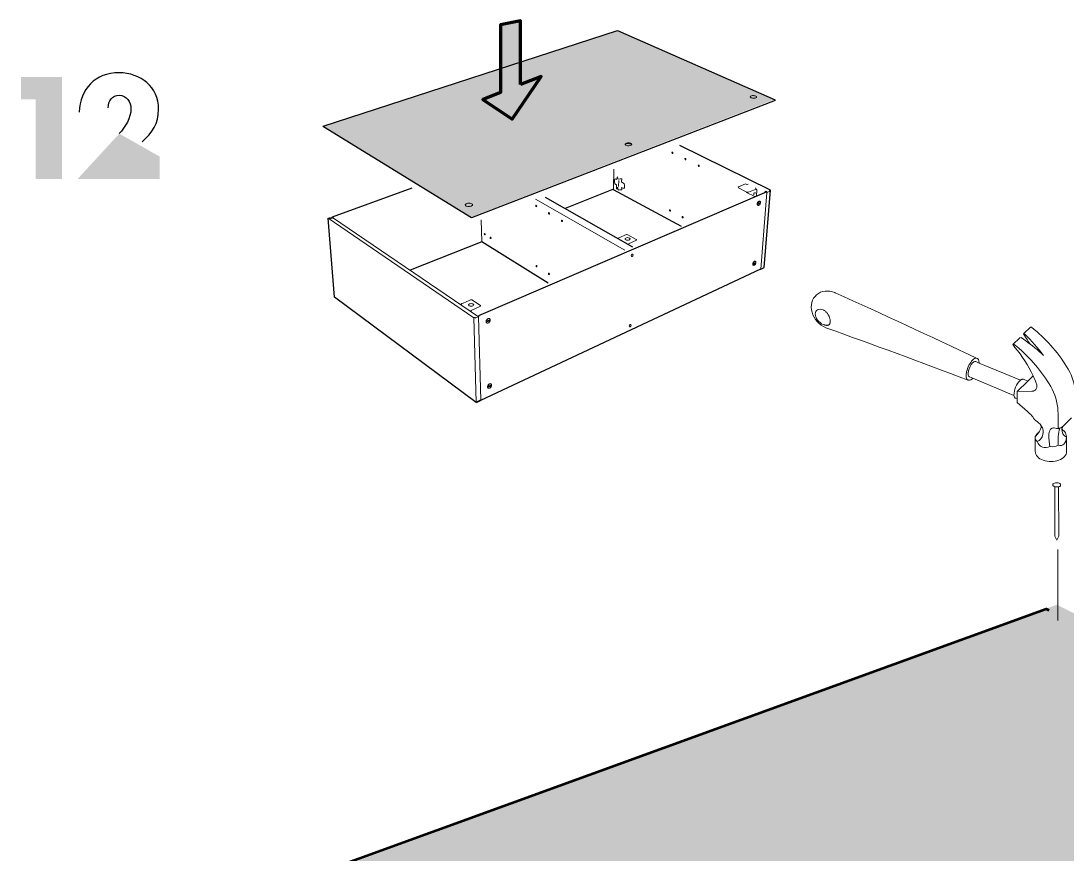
# Model space of a CAD drawing. Header units: metres. Extents: x -0.7 to 7.4, y 0 to 11.2.
# Drawn here: x 0.254 to 3.472, y 3.544 to 6.106 of the extents above; entities that cross this region are included whole.
import ezdxf

# ---------------------------------------------------------------- set-up
doc = ezdxf.new("R2010")
doc.units = ezdxf.units.M
doc.header["$MEASUREMENT"] = 0
doc.layers.add('PDF_Geometry', color=7, linetype='Continuous')
doc.layers.add('PDF_Solid Fills', color=7, linetype='Continuous', true_color=0xc6c8ca)

msp = doc.modelspace()

# ---------------------------------------------------------------- hatches: boundary and pattern name
at = {"layer": 'PDF_Geometry', "transparency": 33554559}
for points in [[(1.7904, 5.9102), (1.7904, 6.1061), (1.7297, 6.0938), (1.7297, 5.8863), (1.6753, 5.8648), (1.7655, 5.8044), (1.854, 5.9353)], [(0.2991, 5.8649), (0.2991, 5.6199), (0.3808, 5.6199), (0.3808, 5.934), (0.2541, 5.934), (0.2541, 5.8649)]]:
    msp.add_hatch(color=256, dxfattribs=at).paths.add_polyline_path(points)
h = msp.add_hatch(color=256, dxfattribs=at)
h.paths.add_polyline_path([(0.5779, 5.6891), (0.6266, 5.7345)], flags=0)
h.paths.add_polyline_path([(0.4337, 5.8257), (0.5237, 5.8257)], flags=0)
h.paths.add_polyline_path([(0.5225, 5.839, 0.043969), (0.5237, 5.8257)], flags=0)
h.paths.add_polyline_path([(0.5566, 5.7595), (0.4283, 5.6199), (0.6808, 5.6199), (0.6808, 5.6891)], flags=0)
at = {"layer": 'PDF_Geometry', "true_color": 0xc6c8ca, "transparency": 33554559}
for points in [[(3.4267, 4.3059), (3.4403, 4.3108), (5.1107, 3.489), (1.9001, 2.1151), (0.3424, 3.1764)], [(3.4267, 4.3003), (3.4403, 4.3053), (5.1107, 3.4834), (1.9001, 2.1096), (0.3424, 3.1708)]]:
    msp.add_hatch(color=9, dxfattribs=at).paths.add_polyline_path(points)

# ---------------------------------------------------------------- linework, layer by layer
at = {"layer": 'PDF_Geometry', "color": 7, "lineweight": 70, "true_color": 0xffffff}
msp.add_lwpolyline([(1.7904, 5.9102), (1.7904, 6.1061), (1.7297, 6.0938), (1.7297, 5.8863), (1.6753, 5.8648), (1.7655, 5.8044), (1.854, 5.9353)], close=True, dxfattribs=at)
at = {"layer": 'PDF_Geometry', "lineweight": 18}
for points in [[(1.7904, 5.9102), (1.7904, 6.1061), (1.7297, 6.0938), (1.7297, 5.8863), (1.6753, 5.8648), (1.7655, 5.8044), (1.854, 5.9353)], [(1.8785, 5.5165), (1.8787, 5.5163), (1.879, 5.5161), (1.8792, 5.5158), (1.8795, 5.5155), (1.8796, 5.5151), (1.8798, 5.5147), (1.8799, 5.5143), (1.88, 5.5139), (1.88, 5.5135), (1.88, 5.5132), (1.8799, 5.5128), (1.8798, 5.5126), (1.8796, 5.5123), (1.8795, 5.5122), (1.8792, 5.5121), (1.879, 5.5121), (1.8787, 5.5122), (1.8785, 5.5123), (1.8782, 5.5125), (1.8779, 5.5127), (1.8777, 5.513), (1.8775, 5.5134), (1.8773, 5.5137), (1.8771, 5.5141), (1.877, 5.5145), (1.8769, 5.5149), (1.8769, 5.5153), (1.8769, 5.5156), (1.877, 5.516), (1.8771, 5.5162), (1.8773, 5.5165), (1.8775, 5.5166), (1.8777, 5.5167), (1.8779, 5.5167), (1.8782, 5.5166)], [(2.2505, 5.5253), (2.2502, 5.5254), (2.25, 5.5255), (2.2497, 5.5255), (2.2495, 5.5254), (2.2493, 5.5253), (2.2491, 5.5251), (2.249, 5.5248), (2.2489, 5.5245), (2.2489, 5.5242), (2.2489, 5.5239), (2.249, 5.5235), (2.249, 5.5231), (2.2492, 5.5228), (2.2494, 5.5224), (2.2496, 5.5221), (2.2498, 5.5219), (2.2501, 5.5216), (2.2503, 5.5215), (2.2506, 5.5213), (2.2509, 5.5213), (2.2511, 5.5213), (2.2513, 5.5214), (2.2515, 5.5215), (2.2517, 5.5217), (2.2518, 5.522), (2.2519, 5.5223), (2.2519, 5.5226), (2.2519, 5.5229), (2.2519, 5.5233), (2.2518, 5.5237), (2.2516, 5.524), (2.2514, 5.5244), (2.2513, 5.5247), (2.251, 5.5249), (2.2508, 5.5252)], [(2.2898, 5.5043), (2.2895, 5.5044), (2.2892, 5.5045), (2.289, 5.5045), (2.2887, 5.5044), (2.2885, 5.5043), (2.2884, 5.5041), (2.2883, 5.5038), (2.2882, 5.5035), (2.2881, 5.5032), (2.2881, 5.5029), (2.2882, 5.5025), (2.2883, 5.5021), (2.2884, 5.5018), (2.2886, 5.5014), (2.2888, 5.5011), (2.2891, 5.5008), (2.2893, 5.5006), (2.2896, 5.5004), (2.2898, 5.5003), (2.2901, 5.5003), (2.2904, 5.5003), (2.2906, 5.5004), (2.2908, 5.5005), (2.291, 5.5007), (2.2911, 5.5009), (2.2912, 5.5012), (2.2912, 5.5016), (2.2912, 5.5019), (2.2911, 5.5023), (2.291, 5.5026), (2.2909, 5.503), (2.2907, 5.5033), (2.2905, 5.5037), (2.2903, 5.5039), (2.29, 5.5042)], [(1.6808, 5.452), (1.6811, 5.4518), (1.6813, 5.4516), (1.6815, 5.4513), (1.6817, 5.451), (1.6819, 5.4506), (1.682, 5.4502), (1.6821, 5.4499), (1.6822, 5.4495), (1.6823, 5.4491), (1.6822, 5.4488), (1.6822, 5.4485), (1.6821, 5.4483), (1.682, 5.4481), (1.6818, 5.4479), (1.6816, 5.4479), (1.6814, 5.4479), (1.6811, 5.4479), (1.6809, 5.448), (1.6806, 5.4482), (1.6804, 5.4484), (1.6802, 5.4487), (1.68, 5.4491), (1.6798, 5.4494), (1.6797, 5.4498), (1.6796, 5.4501), (1.6795, 5.4505), (1.6795, 5.4509), (1.6795, 5.4512), (1.6796, 5.4515), (1.6796, 5.4517), (1.6798, 5.4519), (1.6799, 5.4521), (1.6801, 5.4521), (1.6803, 5.4522), (1.6806, 5.4521)], [(1.6987, 5.4409), (1.6989, 5.4408), (1.6991, 5.4405), (1.6994, 5.4403), (1.6995, 5.4399), (1.6997, 5.4396), (1.6999, 5.4392), (1.7, 5.4388), (1.7001, 5.4385), (1.7001, 5.4381), (1.7001, 5.4378), (1.7, 5.4375), (1.6999, 5.4372), (1.6998, 5.437), (1.6996, 5.4369), (1.6994, 5.4368), (1.6992, 5.4368), (1.699, 5.4369), (1.6987, 5.437), (1.6985, 5.4372), (1.6982, 5.4374), (1.698, 5.4377), (1.6978, 5.438), (1.6976, 5.4383), (1.6975, 5.4387), (1.6974, 5.4391), (1.6973, 5.4395), (1.6973, 5.4398), (1.6973, 5.4402), (1.6974, 5.4405), (1.6975, 5.4407), (1.6976, 5.4409), (1.6978, 5.441), (1.6979, 5.4411), (1.6982, 5.4411), (1.6984, 5.441)], [(1.8784, 5.3301), (1.8787, 5.3299), (1.8789, 5.3297), (1.8791, 5.3293), (1.8794, 5.329), (1.8795, 5.3287), (1.8797, 5.3283), (1.8798, 5.3279), (1.8799, 5.3275), (1.8799, 5.3271), (1.8799, 5.3268), (1.8798, 5.3265), (1.8797, 5.3262), (1.8795, 5.326), (1.8794, 5.3259), (1.8791, 5.3258), (1.8789, 5.3258), (1.8787, 5.3259), (1.8784, 5.326), (1.8781, 5.3262), (1.8779, 5.3265), (1.8776, 5.3268), (1.8774, 5.3271), (1.8772, 5.3275), (1.8771, 5.3278), (1.877, 5.3283), (1.8769, 5.3286), (1.8769, 5.329), (1.8769, 5.3293), (1.877, 5.3296), (1.8771, 5.3299), (1.8772, 5.3301), (1.8774, 5.3302), (1.8776, 5.3303), (1.8779, 5.3303), (1.8781, 5.3302)], [(1.6954, 5.1911), (1.6954, 5.1911), (1.6954, 5.1911)]]:
    msp.add_lwpolyline(points, close=True, dxfattribs=at)
at = {"layer": 'PDF_Geometry', "lineweight": 25}
for points in [[(1.1843, 5.783), (2.0888, 6.0764), (2.574, 5.8633)], [(2.5738, 5.861), (1.6403, 5.501)], [(1.1844, 5.7807), (1.1842, 5.783)], [(1.6403, 5.501), (1.1844, 5.7807)], [(2.5295, 5.3432), (2.5302, 5.3428), (2.5406, 5.3476), (2.5594, 5.5858), (2.2812, 5.7228)], [(1.2128, 5.5013), (1.2126, 5.5039), (1.4575, 5.5928)], [(2.5485, 5.581), (1.6613, 5.1994), (1.6613, 5.1966)], [(2.0767, 5.5884), (1.9284, 5.5294)], [(2.0763, 5.5882), (2.285, 5.4754)], [(1.8666, 5.5646), (2.1355, 5.4113)], [(1.2182, 5.2562), (1.1989, 5.4997)], [(1.6718, 5.4273), (1.4511, 5.3394)], [(1.8755, 5.2998), (1.6718, 5.4273)], [(1.6683, 4.9404), (2.5299, 5.3434)], [(1.6548, 4.9333), (1.2182, 5.2562)]]:
    msp.add_lwpolyline(points, dxfattribs=at)
at = {"layer": 'PDF_Geometry', "lineweight": 18}
for points in [[(2.4976, 5.8719), (2.4978, 5.8716), (2.4981, 5.8713), (2.4985, 5.871), (2.4988, 5.8707), (2.4993, 5.8704), (2.4998, 5.8702), (2.5003, 5.8699, 0.246255), (2.5166, 5.8708)], [(2.0804, 5.617, 0.025838), (2.0822, 5.6205), (2.0867, 5.6185), (2.0874, 5.6235), (2.09, 5.6244), (2.0896, 5.6257), (2.0907, 5.627)], [(1.6215, 5.5388), (1.6217, 5.5385), (1.622, 5.538), (1.6224, 5.5377), (1.6229, 5.5373), (1.6234, 5.537, 0.310347), (1.6433, 5.5394)], [(3.1991, 5.0651), (3.1986, 5.0659), (3.198, 5.0666), (3.1975, 5.0671), (3.1969, 5.0676), (3.1962, 5.068), (3.1954, 5.0684, 0.004091), (2.7585, 5.2704), (2.7582, 5.2706), (2.7572, 5.2709), (2.7563, 5.2711)], [(3.1718, 5.0115), (3.1819, 5.0072, -0.293848), (3.1676, 5.0014, 0.005165), (2.7301, 5.1627), (2.7298, 5.1628), (2.7298, 5.1628)], [(3.3384, 5.1435), (3.3419, 5.1433, -0.041553), (3.3995, 5.077), (3.393, 5.0832), (3.3864, 5.0893), (3.3796, 5.0953), (3.3727, 5.1011), (3.3657, 5.1069), (3.3585, 5.1125), (3.3538, 5.1197), (3.3489, 5.1269), (3.3439, 5.1341), (3.3384, 5.1435), (3.3593, 5.164), (3.3631, 5.1641, -0.085155), (3.4704, 5.0435, -0.115453), (3.4969, 4.9701)], [(3.3265, 5.1318), (3.3056, 5.1112), (3.3116, 5.1024, -0.066815), (3.3678, 5.0152), (3.3703, 5.0095), (3.3728, 5.0039), (3.3751, 4.9982), (3.3772, 4.9925), (3.3781, 4.99), (3.3786, 4.9876), (3.379, 4.9852), (3.3791, 4.9829), (3.379, 4.9806), (3.3787, 4.9785), (3.3781, 4.9765), (3.3773, 4.9747), (3.3763, 4.9731), (3.3751, 4.9716), (3.3737, 4.9704), (3.3721, 4.9693), (3.3703, 4.9685), (3.3683, 4.9679), (3.3663, 4.9675), (3.3641, 4.9673), (3.3186, 4.9668)], [(3.4554, 4.8556), (3.4534, 4.8551), (3.4517, 4.8546), (3.45, 4.8541), (3.4482, 4.8535), (3.4463, 4.8529), (3.4443, 4.8521), (3.4448, 4.8612), (3.4451, 4.8703), (3.4451, 4.8796), (3.445, 4.8889), (3.4446, 4.8983), (3.444, 4.9078), (3.4432, 4.9174, 0.115304), (3.4168, 4.9907, 0.085273), (3.3094, 5.1114), (3.3056, 5.1112)], [(3.3283, 5.0015, 0.213344), (3.3088, 4.9545), (3.1819, 5.0072)], [(3.35, 4.9055), (3.3535, 4.9024), (3.3569, 4.899), (3.3601, 4.8957), (3.3633, 4.8922), (3.3663, 4.8885), (3.3691, 4.8849), (3.3718, 4.881), (3.3723, 4.8806), (3.3727, 4.8801), (3.3732, 4.8796), (3.3737, 4.8791), (3.3742, 4.8784), (3.3747, 4.8776, -0.09361), (3.3928, 4.8613, -0.460213), (3.3802, 4.8126)], [(3.4855, 4.8852), (3.4587, 4.8588), (3.4581, 4.8574), (3.4576, 4.8561), (3.4572, 4.8549), (3.4569, 4.8537), (3.4566, 4.8524), (3.4564, 4.851, 0.318267), (3.4701, 4.8263), (3.4702, 4.8266), (3.4702, 4.8269), (3.4703, 4.8272), (3.4703, 4.8275), (3.4703, 4.8278), (3.4703, 4.8281), (3.4706, 4.7822)], [(3.4498, 4.8541, 0.100682), (3.4451, 4.8015, -0.201538), (3.4191, 4.7978, -0.483624), (3.3802, 4.8126, -0.239128), (3.3741, 4.8271), (3.3741, 4.8273), (3.3741, 4.8275), (3.3741, 4.8278), (3.3741, 4.828), (3.3741, 4.8283), (3.3741, 4.8285), (3.3766, 4.8308), (3.3788, 4.833), (3.3807, 4.8351), (3.3825, 4.8372), (3.3842, 4.8395), (3.3861, 4.8421, 0.093725), (3.3741, 4.8285)], [(3.4564, 4.851), (3.4577, 4.8495), (3.459, 4.8481), (3.4603, 4.8468), (3.4616, 4.8456), (3.4632, 4.8444), (3.4649, 4.843, -0.12185), (3.4703, 4.8281)], [(3.4513, 4.6826, 0.112194), (3.4479, 4.6847, 0.155594), (3.433, 4.6849, 0.112471), (3.4296, 4.6829, 0.203986), (3.4287, 4.6815), (3.4287, 4.6777, 0.195546), (3.4293, 4.6763, 0.112194), (3.4327, 4.6742, 0.077202), (3.4402, 4.673, 0.078472), (3.4476, 4.674, 0.116109), (3.451, 4.676)]]:
    msp.add_lwpolyline(points, format="xyb", dxfattribs=at)
for points in [[(2.5738, 5.861), (2.574, 5.8633)], [(2.0782, 5.6504), (2.0767, 5.5884)], [(2.0885, 5.5942), (2.0883, 5.5886), (2.0863, 5.5899), (2.0865, 5.602), (2.0807, 5.6055)], [(2.0876, 5.6227), (2.0928, 5.6198), (2.0937, 5.6192), (2.0978, 5.6207), (2.0993, 5.6203), (2.1024, 5.6203), (2.1017, 5.6109), (2.1084, 5.6066)], [(2.0933, 5.6159), (2.0926, 5.5975)], [(2.1108, 5.6018), (2.1106, 5.5925)], [(2.4834, 5.6051), (2.4617, 5.596)], [(2.4906, 5.6046), (2.4876, 5.6031)], [(2.0987, 5.5866), (2.0956, 5.5868), (2.093, 5.5855), (2.0911, 5.5871), (2.0907, 5.5925)], [(2.1061, 5.5916), (2.1019, 5.5938), (2.1022, 5.5877)], [(2.4609, 5.5929), (2.4847, 5.5808)], [(2.4847, 5.5808), (2.488, 5.5795)], [(2.486, 5.5786), (2.5121, 5.5662)], [(2.514, 5.5925), (2.5143, 5.5895)], [(2.5179, 5.5866), (2.5169, 5.5677)], [(2.5302, 5.3428), (2.5486, 5.5782)], [(2.5457, 5.5823), (2.5424, 5.5809)], [(2.5485, 5.581), (2.5457, 5.5823)], [(2.5483, 5.5784), (2.5486, 5.5782)], [(2.5486, 5.5782), (2.5566, 5.5817)], [(2.5566, 5.5817), (2.5568, 5.5846)], [(2.5568, 5.5846), (2.5594, 5.5858)], [(2.1114, 5.4009), (1.8374, 5.5585)], [(2.5214, 5.5448), (2.5205, 5.544), (2.5195, 5.5433), (2.5196, 5.5432)], [(2.5196, 5.5432), (2.52, 5.5435), (2.5203, 5.5437), (2.5206, 5.544), (2.5209, 5.5442), (2.5212, 5.5444), (2.5215, 5.5447)], [(2.5214, 5.543), (2.5211, 5.543), (2.5208, 5.5431), (2.5205, 5.5431), (2.5202, 5.5432), (2.5199, 5.5432), (2.5196, 5.5432)], [(2.5206, 5.5391), (2.5202, 5.5393)], [(2.5214, 5.5448), (2.5215, 5.5447)], [(2.5215, 5.5447), (2.5215, 5.5444), (2.5215, 5.5441), (2.5215, 5.5438), (2.5215, 5.5436), (2.5214, 5.5433), (2.5214, 5.543)], [(2.5265, 5.5453), (2.5255, 5.5447), (2.5244, 5.5442), (2.5233, 5.5438), (2.5221, 5.5433), (2.5219, 5.5433), (2.5218, 5.5433), (2.5217, 5.5434), (2.5216, 5.5435), (2.5216, 5.5436), (2.5215, 5.5438)], [(2.5223, 5.5452), (2.5221, 5.5451), (2.5219, 5.5449), (2.5218, 5.5448), (2.5217, 5.5446), (2.5216, 5.5444), (2.5216, 5.5441), (2.5216, 5.544), (2.5215, 5.5438)], [(2.5217, 5.5437), (2.5217, 5.5437), (2.5217, 5.5437), (2.5216, 5.5437), (2.5216, 5.5438), (2.5216, 5.5439), (2.5216, 5.5439), (2.5216, 5.5439), (2.5215, 5.5438)], [(2.5216, 5.5439), (2.5216, 5.5439), (2.5216, 5.544), (2.5216, 5.544), (2.5216, 5.544), (2.5216, 5.544), (2.5216, 5.5441), (2.5216, 5.5441), (2.5216, 5.5441), (2.5216, 5.5441), (2.5217, 5.5442), (2.5217, 5.5442), (2.5217, 5.5442), (2.5216, 5.5442), (2.5216, 5.5441)], [(2.5216, 5.5439), (2.522, 5.5437)], [(2.5222, 5.545), (2.5221, 5.545), (2.5221, 5.5449), (2.522, 5.5449), (2.5219, 5.5449), (2.5219, 5.5448), (2.5218, 5.5447), (2.5218, 5.5446), (2.5218, 5.5446), (2.5218, 5.5446), (2.5218, 5.5445), (2.5217, 5.5444), (2.5217, 5.5444), (2.5217, 5.5443), (2.5217, 5.5442)], [(2.5217, 5.5437), (2.5218, 5.5437), (2.5218, 5.5437), (2.5218, 5.5437), (2.5219, 5.5437), (2.5219, 5.5437), (2.522, 5.5437)], [(2.5267, 5.5463), (2.5267, 5.5462), (2.5267, 5.546), (2.5266, 5.5459), (2.5265, 5.5458), (2.5265, 5.5457), (2.5263, 5.5456), (2.5253, 5.5451), (2.5242, 5.5446), (2.5231, 5.5441), (2.522, 5.5437)], [(2.522, 5.5437), (2.522, 5.5436), (2.5221, 5.5435), (2.5221, 5.5434), (2.5221, 5.5433)], [(2.5266, 5.5469), (2.5257, 5.5465), (2.5249, 5.5461), (2.524, 5.5457), (2.5231, 5.5454), (2.5222, 5.545)], [(2.5223, 5.5452), (2.5222, 5.545), (2.5222, 5.545)], [(2.5272, 5.5466), (2.5272, 5.5468), (2.5271, 5.547), (2.5271, 5.5471), (2.527, 5.5471), (2.5268, 5.5471), (2.5267, 5.5471), (2.5256, 5.5466), (2.5246, 5.5461), (2.5234, 5.5456), (2.5223, 5.5451)], [(2.5251, 5.5462), (2.5263, 5.5456)], [(2.526, 5.5467), (2.5268, 5.5463)], [(2.5263, 5.5468), (2.5268, 5.5466)], [(2.5263, 5.5456), (2.5264, 5.5456), (2.5265, 5.5454), (2.5265, 5.5454), (2.5265, 5.5453)], [(2.5265, 5.5453), (2.5267, 5.5454), (2.5268, 5.5455), (2.527, 5.5457), (2.527, 5.5459), (2.5271, 5.5461), (2.5272, 5.5463), (2.5272, 5.5465), (2.5272, 5.5466), (2.5271, 5.5466), (2.527, 5.5466), (2.5269, 5.5466), (2.5268, 5.5466)], [(2.5267, 5.5471), (2.5266, 5.547), (2.5266, 5.5469)], [(2.5266, 5.547), (2.5267, 5.5469), (2.5267, 5.5469), (2.5267, 5.5468), (2.5267, 5.5468), (2.5268, 5.5467), (2.5268, 5.5466), (2.5267, 5.5465), (2.5267, 5.5463)], [(2.5266, 5.547), (2.5266, 5.547), (2.5266, 5.5469)], [(2.5272, 5.5518), (2.5267, 5.552)], [(2.5268, 5.5467), (2.5268, 5.5467)], [(2.5272, 5.5463), (2.5271, 5.5463), (2.527, 5.5463), (2.5268, 5.5463), (2.5268, 5.5463)], [(1.2023, 5.5009), (1.1989, 5.4996)], [(1.199, 5.4996), (1.6476, 5.1936)], [(1.2053, 5.4988), (1.2023, 5.5009)], [(1.2125, 5.5014), (1.6617, 5.1964), (1.6512, 5.1919), (1.6511, 5.1952)], [(1.215, 5.4998), (1.2148, 5.5024)], [(1.6718, 5.4273), (1.6702, 5.4947)], [(2.0928, 5.4393), (2.1171, 5.4497)], [(2.1208, 5.4488), (2.1471, 5.4345), (2.1477, 5.4336), (2.1477, 5.4321), (2.1228, 5.421), (2.1227, 5.4188)], [(2.1227, 5.419), (2.1227, 5.4188), (2.1227, 5.4187)], [(2.5075, 5.36), (2.5065, 5.3592), (2.5056, 5.3585), (2.5057, 5.3584)], [(2.5057, 5.3584), (2.5061, 5.3587), (2.5064, 5.3589), (2.5067, 5.3592), (2.507, 5.3594), (2.5073, 5.3596), (2.5076, 5.3599)], [(2.5075, 5.3583), (2.5072, 5.3583), (2.5069, 5.3583), (2.5066, 5.3583), (2.5064, 5.3584), (2.5061, 5.3584), (2.5057, 5.3584)], [(2.5066, 5.3547), (2.5062, 5.3549)], [(2.5075, 5.36), (2.5076, 5.3599)], [(2.5076, 5.3599), (2.5076, 5.3596), (2.5076, 5.3593), (2.5076, 5.3591), (2.5075, 5.3588), (2.5075, 5.3586), (2.5075, 5.3583)], [(2.5125, 5.3607), (2.5115, 5.3601), (2.5105, 5.3596), (2.5093, 5.3591), (2.5082, 5.3586), (2.508, 5.3586), (2.5079, 5.3586), (2.5078, 5.3586), (2.5077, 5.3587), (2.5076, 5.3589), (2.5076, 5.3591)], [(2.5083, 5.3604), (2.5082, 5.3603), (2.508, 5.3601), (2.5079, 5.36), (2.5078, 5.3598), (2.5077, 5.3596), (2.5076, 5.3594), (2.5076, 5.3592), (2.5076, 5.3591)], [(2.5077, 5.3592), (2.5077, 5.3592), (2.5077, 5.3592), (2.5077, 5.3593), (2.5077, 5.3593), (2.5077, 5.3593), (2.5077, 5.3593), (2.5078, 5.3593), (2.5078, 5.3594), (2.5078, 5.3594), (2.5078, 5.3594), (2.5078, 5.3595), (2.5078, 5.3595), (2.5077, 5.3594), (2.5076, 5.3594)], [(2.5078, 5.359), (2.5077, 5.359), (2.5077, 5.359), (2.5077, 5.3591), (2.5077, 5.3591), (2.5077, 5.3592), (2.5077, 5.3591), (2.5076, 5.3591)], [(2.5082, 5.3602), (2.5082, 5.3602), (2.5081, 5.3602), (2.5081, 5.3601), (2.508, 5.3601), (2.508, 5.36), (2.5079, 5.3599), (2.5079, 5.3599), (2.5079, 5.3599), (2.5079, 5.3599), (2.5079, 5.3599), (2.5078, 5.3598), (2.5078, 5.3597), (2.5078, 5.3596), (2.5077, 5.3595), (2.5077, 5.3595)], [(2.5077, 5.3592), (2.508, 5.359)], [(2.5078, 5.359), (2.5078, 5.359), (2.5079, 5.3589), (2.5079, 5.3589), (2.5079, 5.3589), (2.508, 5.3589), (2.508, 5.359), (2.5081, 5.3589), (2.5082, 5.3588), (2.5082, 5.3587), (2.5082, 5.3586)], [(2.5127, 5.3617), (2.5127, 5.3616), (2.5127, 5.3614), (2.5126, 5.3613), (2.5125, 5.3612), (2.5125, 5.3611), (2.5123, 5.361), (2.5113, 5.3605), (2.5103, 5.3599), (2.5092, 5.3595), (2.508, 5.359)], [(2.5126, 5.3623), (2.5118, 5.3619), (2.5109, 5.3614), (2.51, 5.361), (2.5092, 5.3606), (2.5082, 5.3602)], [(2.5083, 5.3604), (2.5083, 5.3603), (2.5082, 5.3602)], [(2.5132, 5.362), (2.5132, 5.3622), (2.5131, 5.3623), (2.513, 5.3625), (2.5129, 5.3625), (2.5128, 5.3625), (2.5127, 5.3625), (2.5116, 5.3619), (2.5106, 5.3614), (2.5095, 5.3609), (2.5083, 5.3604)], [(2.5113, 5.3616), (2.5123, 5.361)], [(2.5121, 5.3621), (2.5127, 5.3617)], [(2.5123, 5.361), (2.5124, 5.361), (2.5125, 5.3609), (2.5125, 5.3608), (2.5125, 5.3607)], [(2.5124, 5.3622), (2.5127, 5.362)], [(2.5125, 5.3607), (2.5127, 5.3608), (2.5128, 5.3609), (2.5129, 5.3611), (2.513, 5.3613), (2.5131, 5.3615), (2.5132, 5.3617), (2.5132, 5.3619), (2.5132, 5.362)], [(2.5127, 5.3625), (2.5126, 5.3623), (2.5126, 5.3623)], [(2.5126, 5.3623), (2.5127, 5.3623), (2.5127, 5.3623), (2.5127, 5.3622), (2.5128, 5.3621), (2.5128, 5.3621), (2.5128, 5.362), (2.5128, 5.3619), (2.5127, 5.3617)], [(2.5126, 5.3623), (2.5126, 5.3623), (2.5126, 5.3623)], [(2.5132, 5.3617), (2.513, 5.3617), (2.5129, 5.3617), (2.5128, 5.3617), (2.5127, 5.3617)], [(2.5128, 5.3621), (2.5128, 5.3621)], [(2.5128, 5.3621), (2.5128, 5.3621)], [(2.5132, 5.362), (2.5131, 5.362), (2.513, 5.362), (2.5129, 5.362), (2.5128, 5.362)], [(2.5133, 5.3669), (2.5129, 5.3672)], [(1.6375, 5.2485), (1.641, 5.2485), (1.6677, 5.2307), (1.6679, 5.2286), (1.639, 5.2158), (1.639, 5.2125)], [(1.608, 5.2331), (1.6084, 5.2344)], [(2.722, 5.1727), (2.7237, 5.1721), (2.7254, 5.1715), (2.727, 5.171), (2.7286, 5.1706), (2.7301, 5.1703), (2.7316, 5.1701), (2.733, 5.17), (2.7343, 5.17), (2.7354, 5.1701), (2.7365, 5.1703), (2.7375, 5.1707), (2.7384, 5.1711), (2.7393, 5.1716), (2.74, 5.1722), (2.7407, 5.1729), (2.7414, 5.1737), (2.7419, 5.1746), (2.7423, 5.1755), (2.7427, 5.1765), (2.743, 5.1775), (2.7432, 5.1787), (2.7434, 5.1799), (2.7435, 5.1811), (2.7435, 5.1825), (2.7434, 5.1839), (2.7433, 5.1853), (2.7431, 5.1867), (2.7429, 5.1882), (2.7425, 5.1898), (2.7422, 5.1913), (2.7417, 5.1929), (2.7412, 5.1944), (2.7405, 5.1961), (2.7399, 5.1978), (2.7391, 5.1995), (2.7382, 5.2012), (2.7373, 5.2028), (2.7363, 5.2044), (2.7353, 5.206), (2.7342, 5.2075), (2.7329, 5.2091), (2.7315, 5.2106), (2.73, 5.2121), (2.7285, 5.2134), (2.7269, 5.2146), (2.7252, 5.2157), (2.7235, 5.2166), (2.7218, 5.2174)], [(1.6511, 5.1952), (1.6476, 5.1937)], [(1.6476, 5.1937), (1.6548, 4.9333)], [(1.6617, 5.1964), (1.6683, 4.9396)], [(1.6864, 5.1776), (1.6868, 5.1773), (1.6864, 5.1776), (1.686, 5.178), (1.6857, 5.1785), (1.6854, 5.1789), (1.6853, 5.1795), (1.6851, 5.18), (1.685, 5.1806), (1.6849, 5.1812)], [(1.6882, 5.182), (1.6882, 5.1818), (1.6883, 5.1816), (1.6884, 5.1815), (1.6886, 5.1814), (1.6888, 5.1814), (1.689, 5.1815), (1.6905, 5.182), (1.6919, 5.1827), (1.6933, 5.1833), (1.6947, 5.1839)], [(1.689, 5.1835), (1.6887, 5.1833), (1.6885, 5.1832), (1.6884, 5.183), (1.6883, 5.1828), (1.6882, 5.1826), (1.6882, 5.1823), (1.6882, 5.1822), (1.6882, 5.182)], [(1.6882, 5.1823), (1.6883, 5.1824), (1.6883, 5.1825)], [(1.6882, 5.182), (1.6883, 5.182), (1.6883, 5.1821)], [(1.6883, 5.1825), (1.6883, 5.1826), (1.6883, 5.1827), (1.6884, 5.1827), (1.6884, 5.1828), (1.6885, 5.1829), (1.6885, 5.183), (1.6885, 5.183), (1.6885, 5.183), (1.6885, 5.183), (1.6886, 5.1831), (1.6886, 5.1832), (1.6887, 5.1832), (1.6888, 5.1833), (1.6889, 5.1833), (1.689, 5.1834), (1.689, 5.1835)], [(1.6883, 5.1825), (1.6883, 5.1825), (1.6883, 5.1824), (1.6883, 5.1824), (1.6883, 5.1824), (1.6883, 5.1823), (1.6883, 5.1823), (1.6883, 5.1823), (1.6883, 5.1823), (1.6883, 5.1822), (1.6883, 5.1822), (1.6883, 5.1822), (1.6883, 5.1822), (1.6883, 5.1821), (1.6883, 5.1821)], [(1.6883, 5.1822), (1.6888, 5.1819)], [(1.6883, 5.1821), (1.6883, 5.1821), (1.6883, 5.182), (1.6884, 5.182), (1.6884, 5.1819), (1.6884, 5.1819), (1.6884, 5.1819)], [(1.6884, 5.1819), (1.6885, 5.1819), (1.6885, 5.1819), (1.6886, 5.1818), (1.6887, 5.1818), (1.6887, 5.1819), (1.6888, 5.1819)], [(1.6949, 5.1851), (1.6949, 5.185), (1.6949, 5.1848), (1.6948, 5.1847), (1.6947, 5.1845), (1.6946, 5.1844), (1.6945, 5.1844), (1.6931, 5.1837), (1.6917, 5.183), (1.6903, 5.1825), (1.6888, 5.1819)], [(1.689, 5.1815), (1.689, 5.1816), (1.689, 5.1817), (1.6889, 5.1818), (1.6888, 5.1819)], [(1.6889, 5.1833), (1.6901, 5.1838), (1.6912, 5.1842), (1.6924, 5.1847), (1.6935, 5.1852), (1.6946, 5.1858), (1.6947, 5.1858), (1.6947, 5.1859)], [(1.689, 5.1835), (1.6904, 5.1841), (1.6919, 5.1846), (1.6933, 5.1853), (1.6947, 5.1859), (1.6949, 5.186), (1.695, 5.186), (1.6952, 5.186), (1.6953, 5.1859), (1.6954, 5.1857), (1.6954, 5.1855)], [(1.6933, 5.1852), (1.6945, 5.1843)], [(1.6942, 5.1856), (1.695, 5.1851)], [(1.6945, 5.1858), (1.6949, 5.1855)], [(1.6947, 5.1839), (1.6947, 5.184), (1.6946, 5.1842), (1.6946, 5.1843), (1.6945, 5.1843)], [(1.6948, 5.1858), (1.6948, 5.1858), (1.6947, 5.1858), (1.6947, 5.1858), (1.6947, 5.1858), (1.6946, 5.1858), (1.6946, 5.1858)], [(1.6947, 5.1839), (1.6949, 5.1841), (1.6951, 5.1842), (1.6952, 5.1844), (1.6953, 5.1847), (1.6954, 5.1849), (1.6954, 5.1851), (1.6954, 5.1853), (1.6954, 5.1855)], [(1.6948, 5.1858), (1.6948, 5.1858), (1.6949, 5.1857), (1.6949, 5.1857), (1.6949, 5.1856), (1.6949, 5.1856), (1.6949, 5.1855), (1.6949, 5.1853), (1.6949, 5.1851)], [(1.6949, 5.1855), (1.695, 5.1855), (1.6952, 5.1854), (1.6953, 5.1854), (1.6954, 5.1855)], [(1.6949, 5.1851), (1.6951, 5.1851), (1.6952, 5.1851), (1.6953, 5.1851), (1.6954, 5.1851)], [(1.6959, 5.1908), (1.6954, 5.1911)], [(1.6976, 5.1865), (1.6966, 5.1864), (1.6956, 5.1863), (1.6957, 5.1863)], [(1.6956, 5.1863), (1.6957, 5.1854), (1.6957, 5.1845), (1.6958, 5.1844)], [(1.6957, 5.1863), (1.6961, 5.1863), (1.6964, 5.1863), (1.6968, 5.1863), (1.6971, 5.1863), (1.6974, 5.1864), (1.6977, 5.1864)], [(1.6958, 5.1844), (1.6958, 5.1847), (1.6958, 5.1851), (1.6958, 5.1853), (1.6958, 5.1856), (1.6958, 5.1859), (1.6957, 5.1863)], [(1.6977, 5.1864), (1.6974, 5.1861), (1.6971, 5.1857), (1.6968, 5.1854), (1.6965, 5.1851), (1.6961, 5.1848), (1.6958, 5.1844)], [(1.6976, 5.1865), (1.6977, 5.1864)], [(1.6862, 5.1777), (1.6863, 5.1776), (1.6864, 5.1776)], [(1.6864, 5.1776), (1.6862, 5.1777)], [(3.3265, 5.1317), (3.3306, 5.1322)], [(3.3306, 5.1322), (3.3377, 5.1275), (3.3448, 5.1226), (3.3517, 5.1176), (3.3585, 5.1125)], [(3.1913, 5.0584), (3.1903, 5.0587), (3.1891, 5.0588), (3.188, 5.0586), (3.1867, 5.0582), (3.1854, 5.0575), (3.1841, 5.0567), (3.1828, 5.0557), (3.1814, 5.0544)], [(3.1991, 5.0651), (3.1998, 5.0636), (3.2004, 5.0621), (3.2008, 5.0605), (3.2011, 5.0588), (3.2013, 5.0567), (3.2014, 5.0554), (3.2014, 5.0542), (3.1913, 5.0584)], [(3.338, 5.0041), (3.3368, 5.0045), (3.3355, 5.0046), (3.3342, 5.0044), (3.3328, 5.004), (3.3313, 5.0034), (3.3298, 5.0025), (3.3283, 5.0015), (3.2014, 5.0542)], [(1.7004, 4.9901), (1.6999, 4.9904)], [(3.338, 5.0041), (3.351, 4.9987), (3.3186, 4.9668), (3.3188, 4.9437)], [(3.351, 4.9987), (3.3678, 5.0152)], [(1.6907, 4.9775), (1.6912, 4.9772), (1.6908, 4.9776), (1.6904, 4.9779), (1.6901, 4.9784), (1.6899, 4.9789), (1.6897, 4.9795), (1.6896, 4.9801), (1.6895, 4.9807)], [(1.6907, 4.9776), (1.6907, 4.9776), (1.6907, 4.9775)], [(1.6907, 4.9775), (1.6907, 4.9775)], [(1.6927, 4.9815), (1.6927, 4.9813), (1.6928, 4.9812), (1.6929, 4.9811), (1.6931, 4.981), (1.6933, 4.981), (1.6935, 4.9811), (1.6949, 4.9816), (1.6964, 4.9823), (1.6977, 4.9829), (1.6991, 4.9836), (1.6991, 4.9837), (1.699, 4.9838), (1.6989, 4.9839), (1.6989, 4.984)], [(1.6935, 4.983), (1.6933, 4.9828), (1.6931, 4.9827), (1.6929, 4.9825), (1.6928, 4.9823), (1.6927, 4.9821), (1.6927, 4.9818), (1.6927, 4.9817), (1.6927, 4.9815)], [(1.6927, 4.9818), (1.6928, 4.9819), (1.6929, 4.982)], [(1.6927, 4.9815), (1.6928, 4.9816), (1.6928, 4.9817)], [(1.6928, 4.982), (1.6928, 4.9821), (1.6929, 4.9822), (1.6929, 4.9823), (1.6929, 4.9824), (1.693, 4.9824), (1.693, 4.9825), (1.693, 4.9825), (1.6931, 4.9825), (1.6931, 4.9826), (1.6932, 4.9827), (1.6932, 4.9827), (1.6933, 4.9828), (1.6934, 4.9828), (1.6935, 4.9829), (1.6935, 4.983)], [(1.6928, 4.982), (1.6928, 4.982), (1.6928, 4.9819), (1.6928, 4.9819), (1.6928, 4.9819), (1.6928, 4.9819), (1.6928, 4.9818), (1.6928, 4.9818), (1.6928, 4.9818), (1.6928, 4.9818), (1.6928, 4.9817), (1.6928, 4.9817), (1.6928, 4.9817)], [(1.6928, 4.9818), (1.6933, 4.9815)], [(1.6928, 4.9817), (1.6928, 4.9816), (1.6929, 4.9816), (1.6929, 4.9816), (1.6929, 4.9815), (1.6929, 4.9815), (1.6929, 4.9815)], [(1.6929, 4.9815), (1.693, 4.9815), (1.693, 4.9814), (1.6931, 4.9814), (1.6932, 4.9814), (1.6932, 4.9814), (1.6933, 4.9815)], [(1.6993, 4.9848), (1.6993, 4.9847), (1.6992, 4.9845), (1.6992, 4.9844), (1.6991, 4.9843), (1.699, 4.9841), (1.6989, 4.984), (1.6975, 4.9833), (1.6962, 4.9827), (1.6948, 4.982), (1.6933, 4.9815)], [(1.6935, 4.9811), (1.6935, 4.9812), (1.6935, 4.9813), (1.6934, 4.9814), (1.6933, 4.9815)], [(1.6934, 4.9828), (1.6946, 4.9833), (1.6957, 4.9838), (1.6968, 4.9843), (1.6979, 4.9848), (1.699, 4.9854), (1.699, 4.9854), (1.699, 4.9855)], [(1.6935, 4.983), (1.6949, 4.9836), (1.6963, 4.9842), (1.6977, 4.9849), (1.699, 4.9855), (1.6992, 4.9856), (1.6994, 4.9856), (1.6995, 4.9856), (1.6997, 4.9855), (1.6997, 4.9853), (1.6998, 4.9851)], [(1.6978, 4.9848), (1.6989, 4.984)], [(1.6987, 4.9852), (1.6993, 4.9848)], [(1.699, 4.9854), (1.6993, 4.9851)], [(1.6992, 4.9854), (1.6991, 4.9854), (1.6991, 4.9854), (1.6991, 4.9854), (1.6991, 4.9854), (1.699, 4.9854), (1.699, 4.9854)], [(1.6991, 4.9836), (1.6993, 4.9838), (1.6994, 4.9839), (1.6996, 4.9841), (1.6997, 4.9843), (1.6997, 4.9846), (1.6998, 4.9848), (1.6998, 4.985), (1.6998, 4.9851)], [(1.6992, 4.9854), (1.6992, 4.9854), (1.6992, 4.9854), (1.6993, 4.9853), (1.6993, 4.9853), (1.6993, 4.9852), (1.6993, 4.9851), (1.6993, 4.985), (1.6993, 4.9848)], [(1.6993, 4.9852), (1.6993, 4.9852)], [(1.6993, 4.9851), (1.6994, 4.9851), (1.6995, 4.9851), (1.6996, 4.9851), (1.6998, 4.9851)], [(1.6993, 4.9848), (1.6994, 4.9848), (1.6996, 4.9848), (1.6996, 4.9848), (1.6998, 4.9848)], [(1.7019, 4.9862), (1.7009, 4.9861), (1.7, 4.986), (1.7001, 4.9859)], [(1.7, 4.986), (1.7, 4.9851), (1.7, 4.9842), (1.7001, 4.9841)], [(1.7001, 4.9859), (1.7004, 4.9859), (1.7007, 4.986), (1.7011, 4.986), (1.7013, 4.986), (1.7017, 4.9861), (1.702, 4.9861)], [(1.702, 4.9861), (1.7017, 4.9857), (1.7013, 4.9854), (1.7011, 4.9851), (1.7008, 4.9848), (1.7005, 4.9845), (1.7001, 4.9841)], [(1.7001, 4.9842), (1.7001, 4.9844), (1.7001, 4.9847), (1.7001, 4.985), (1.7001, 4.9853), (1.7001, 4.9855), (1.7001, 4.9859)], [(1.7019, 4.9862), (1.702, 4.9861)], [(3.3137, 4.9458), (3.3127, 4.9464), (3.3117, 4.9472), (3.3109, 4.9482), (3.3101, 4.9495), (3.3096, 4.951), (3.3091, 4.9527), (3.3088, 4.9545)], [(3.3188, 4.9325), (3.3188, 4.9437), (3.3137, 4.9458)], [(3.3188, 4.9325), (3.35, 4.9055)], [(3.3748, 4.8776), (3.3748, 4.8776)], [(3.3741, 4.8271), (3.3744, 4.7816)], [(3.3769, 4.8311), (3.3775, 4.8317)], [(3.4295, 4.8545), (3.43, 4.8545)], [(3.4396, 4.8529), (3.442, 4.8525), (3.4443, 4.8521)], [(3.4474, 4.8482), (3.4474, 4.8482)], [(3.4554, 4.8556), (3.4587, 4.8588)], [(3.4449, 4.8093), (3.4449, 4.8093)], [(3.4344, 4.6737), (3.4349, 4.5217)], [(3.4459, 4.6736), (3.4464, 4.5216)], [(3.4516, 4.6806), (3.4516, 4.6775)], [(3.4407, 4.509), (3.4349, 4.5217)], [(3.4464, 4.5216), (3.4407, 4.509)], [(3.4433, 4.4807), (3.4433, 4.2623)]]:
    msp.add_lwpolyline(points, dxfattribs=at)
msp.add_lwpolyline([(2.1152, 5.7237), (2.1146, 5.724), (2.1142, 5.7243), (2.1137, 5.7246), (2.1133, 5.7249), (2.113, 5.7253), (2.1128, 5.7257, -0.277659), (2.1306, 5.7272), (2.1311, 5.7269), (2.1316, 5.7266), (2.1321, 5.7262), (2.1324, 5.7259), (2.1327, 5.7256), (2.133, 5.7252, -0.275797)], format="xyb", close=True, dxfattribs=at)
at = {"layer": 'PDF_Geometry', "lineweight": 35}
for points in [[(1.2125, 5.5015), (1.2053, 5.4988)], [(1.6683, 4.9396), (1.6548, 4.9333)]]:
    msp.add_lwpolyline(points, dxfattribs=at)
at = {"layer": 'PDF_Geometry', "lineweight": 53}
msp.add_lwpolyline([(0.3565, 3.1809), (0.3559, 3.1901), (3.4073, 4.2982), (3.4155, 4.294)], dxfattribs=at)
at = {"layer": 'PDF_Geometry', "lineweight": 18}
for centre, radius, start, end in [((1.5889, 7.7482), 2.3495, 292.609, 293.1664), ((3.1928, 5.0546), 0.0141, 79.2201, 144.3438), ((3.3555, 4.8635), 0.0373, 324.9141, 356.5575)]:
    msp.add_arc(centre, radius, start, end, dxfattribs=at)
for centre, major_axis, ratio, start_param, end_param in [((2.5072, 5.8725), (-0.00987, 0.00056), 0.408008, 2.853137, 6.562322), ((2.1229, 5.7266), (-0.0104, 0.0002), 0.447647, 2.891531, 6.526128), ((2.2582, 5.7008), (-0.00081, 0.00211), 0.631097, 5.681813, 11.964998), ((2.2983, 5.6808), (-0.00085, 0.00213), 0.627172, 5.644584, 11.927769), ((2.3391, 5.6605), (-0.00085, 0.00213), 0.640044, 5.6706, 11.953785), ((1.6323, 5.5404), (0.0112, 0.0003), 0.473791, 6.05481, 9.668577), ((1.8392, 5.5371), (-0.00087, 0.00224), 0.551938, 5.675447, 11.958632), ((2.5239, 5.5455), (0.0033, 0.00635), 0.58441, 0.002951, 3.154569), ((2.5239, 5.5455), (0.00333, 0.00638), 0.589321, 5.828766, 9.897572), ((2.5241, 5.5453), (0.00319, 0.00614), 0.587776, 5.345912, 11.629097), ((2.5239, 5.5454), (0.00331, 0.00634), 0.597311, 3.135628, 6.309795), ((1.9184, 5.4913), (-0.00093, 0.00228), 0.55992, 5.646131, 11.929316), ((2.1344, 5.3851), (0.00203, 0.00354), 0.628724, 3.842802, 10.125987), ((1.84, 5.3518), (-0.00091, 0.00216), 0.545723, 5.629429, 11.912614), ((2.5099, 5.3608), (0.00337, 0.00611), 0.574026, 0.000593, 3.155098), ((2.5099, 5.3608), (0.00339, 0.00616), 0.57843, 5.837659, 9.876442), ((2.5101, 5.3607), (0.00325, 0.00591), 0.579129, 5.394496, 11.677681), ((2.5099, 5.3608), (0.00337, 0.00611), 0.600412, 3.152757, 6.285527), ((2.7439, 5.2167), (-0.0444, 0.0454), 0.843957, 5.178749, 8.322981), ((2.7219, 5.195), (-0.0204, 0.0208), 0.640269, 5.295832, 8.432745), ((1.6913, 5.184), (0.00459, 0.00677), 0.669256, 5.698334, 10.012923), ((1.6915, 5.1837), (0.00442, 0.00704), 0.69018, 0.001966, 2.308777), ((1.6915, 5.1839), (0.0044, 0.00649), 0.67024, 2.382032423498146, 8.665217730677732), ((1.6913, 5.184), (0.00453, 0.00673), 0.68607, 3.136961, 6.278888), ((2.1278, 5.1693), (0.00209, 0.0034), 0.610315, 3.895206, 10.178391), ((3.1813, 5.0349), (0.0138, 0.0334), 0.419702, 0.774993, 3.144047), ((3.1816, 5.035), (0.0099, 0.0235), 0.423329, 0.795385, 3.143137), ((1.6958, 4.9836), (0.00464, 0.00651), 0.651258, 5.721523, 9.977089), ((1.6959, 4.9835), (0.00455, 0.00659), 0.669437, 0.007161, 2.391382), ((1.696, 4.9835), (0.00447, 0.00624), 0.652019, 2.4245, 8.707685), ((1.6958, 4.9836), (0.00463, 0.00643), 0.659308, 3.129883, 6.298718), ((3.674, 4.4076), (-0.2496, 0.4455), 0.149916, 6.10983, 6.709108), ((3.4445, 4.8382), (-0.0114, 0.0372), 0.618753, 2.702921, 4.203353), ((3.4225, 4.7819), (0.0481, 0.0002), 0.6393, 3.141043, 6.286971)]:
    msp.add_ellipse(centre, major_axis=major_axis, ratio=ratio, start_param=start_param, end_param=end_param, dxfattribs=at)
at = {"layer": 'PDF_Geometry', "lineweight": 25}
for points in [[(0.5562, 5.9466), (0.4821, 5.9466), (0.4362, 5.8978), (0.4337, 5.8257)], [(0.6775, 5.8349), (0.6775, 5.9032), (0.6221, 5.9466), (0.5562, 5.9466)], [(0.5225, 5.839), (0.5225, 5.8603), (0.5346, 5.8774), (0.5566, 5.8774)], [(0.5566, 5.8774), (0.5783, 5.8774), (0.5925, 5.8566), (0.5925, 5.8365)], [(0.5925, 5.8365), (0.5925, 5.8078), (0.575, 5.7795), (0.5566, 5.7595)], [(0.6266, 5.7345), (0.6587, 5.7636), (0.6775, 5.7899), (0.6775, 5.8349)]]:
    msp.add_open_spline(points, degree=3, dxfattribs=at)
at = {"layer": 'PDF_Geometry', "lineweight": 18}
for points in [[(2.0807, 5.6055), (2.0807, 5.6055), (2.0794, 5.6151), (2.0804, 5.617)], [(2.1084, 5.6066), (2.1084, 5.6066), (2.1108, 5.6049), (2.1108, 5.6018)], [(2.4876, 5.6031), (2.4876, 5.6031), (2.4865, 5.6027), (2.4834, 5.6051)], [(2.0907, 5.5925), (2.0907, 5.5925), (2.0909, 5.5968), (2.0885, 5.5942)], [(2.1022, 5.5877), (2.1022, 5.5877), (2.1017, 5.5864), (2.0987, 5.5866)], [(2.1106, 5.5925), (2.1106, 5.5925), (2.1095, 5.5899), (2.1061, 5.5916)], [(2.4617, 5.596), (2.4617, 5.596), (2.4596, 5.5934), (2.4609, 5.5929)], [(2.4847, 5.5808), (2.4847, 5.5808), (2.4854, 5.5797), (2.486, 5.5786)], [(2.488, 5.5795), (2.488, 5.5795), (2.4904, 5.5786), (2.4921, 5.5793)], [(2.509, 5.5714), (2.509, 5.5714), (2.5069, 5.5766), (2.5104, 5.5777)], [(2.5104, 5.5777), (2.5138, 5.5788), (2.5134, 5.5764), (2.5134, 5.5764)], [(2.5143, 5.5895), (2.5143, 5.5895), (2.5162, 5.5877), (2.5171, 5.5877)], [(2.5171, 5.5877), (2.5179, 5.5877), (2.5179, 5.5866), (2.5179, 5.5866)], [(2.0911, 5.4369), (2.0911, 5.4369), (2.0911, 5.4384), (2.0928, 5.4393)], [(2.1126, 5.4359), (2.1126, 5.438), (2.116, 5.4397), (2.1203, 5.4397)], [(2.1171, 5.4497), (2.1171, 5.4497), (2.1191, 5.4497), (2.1208, 5.4488)], [(2.1203, 5.4397), (2.1245, 5.4397), (2.128, 5.438), (2.128, 5.4359)], [(2.1203, 5.4321), (2.116, 5.4321), (2.1126, 5.4338), (2.1126, 5.4359)], [(2.128, 5.4359), (2.128, 5.4338), (2.1245, 5.4321), (2.1203, 5.4321)], [(1.61, 5.2368), (1.611, 5.237), (1.6375, 5.2485), (1.6375, 5.2485)], [(1.6084, 5.2344), (1.6084, 5.2344), (1.6089, 5.2366), (1.61, 5.2368)], [(1.6308, 5.2329), (1.6308, 5.2352), (1.6344, 5.237), (1.6388, 5.237)], [(1.6388, 5.2288), (1.6344, 5.2288), (1.6308, 5.2306), (1.6308, 5.2329)], [(1.6388, 5.237), (1.6433, 5.237), (1.6469, 5.2352), (1.6469, 5.2329)], [(1.6469, 5.2329), (1.6469, 5.2306), (1.6433, 5.2288), (1.6388, 5.2288)], [(3.451, 4.676), (3.4514, 4.6764), (3.4516, 4.6769), (3.4516, 4.6775)], [(3.4519, 4.6812), (3.4519, 4.6817), (3.4517, 4.6822), (3.4513, 4.6826)]]:
    msp.add_open_spline(points, degree=3, dxfattribs=at)
at = {"layer": 'PDF_Solid Fills', "lineweight": 35, "transparency": 33554559}
msp.add_solid([(2.571, 5.8642), (1.6405, 5.5036), (2.0888, 6.0763), (1.1847, 5.7827)], dxfattribs=at)

doc.saveas('drawing.dxf')
